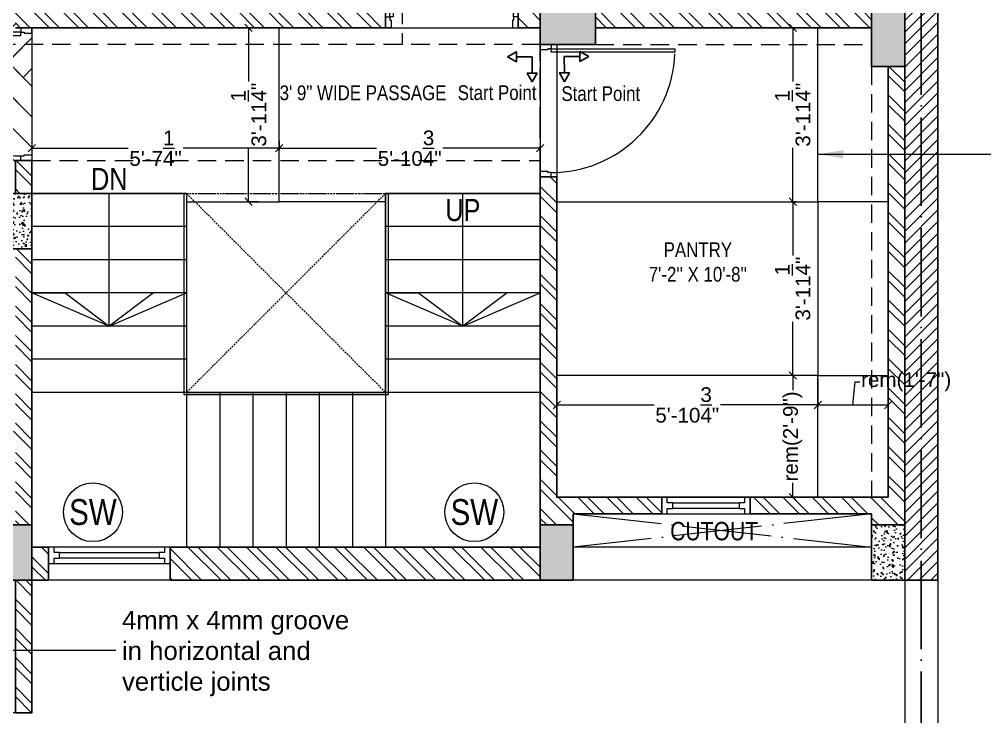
# Model space of a CAD drawing. Header units: millimetres. Extents: x 56222 to 3066687, y -650199 to -121287.
# Drawn here: x 152123.3 to 152385.4, y -179747.2 to -179557.8 of the extents above; entities that cross this region are included whole.
import ezdxf

# ---------------------------------------------------------------- set-up
doc = ezdxf.new("R2010")
doc.units = ezdxf.units.MM
doc.header["$MEASUREMENT"] = 0
doc.header["$PDMODE"] = 35
for name, pattern in [('ACAD_ISO02W100', [15, 12, -3]), ('ACAD_ISO04W100', [30, 24, -3, 0, -3]), ('DASHED', [0.75, 0.5, -0.25])]:
    doc.linetypes.add(name, pattern=pattern)
doc.layers.get('Defpoints').update_dxf_attribs({"color": 220})
doc.layers.add('AR DOOR', color=40, linetype='Continuous')
doc.layers.add('AR ELE-5', color=134, linetype='Continuous')
for name, color, linetype, lineweight in [('COLUMN', 1, 'Continuous', 30), ('dim05', 1, 'Continuous', 13), ('FIRST FLOOR', 7, 'Continuous', 9), ('FIRST FLOOR ( TEXT )', 7, 'Continuous', 9), ('FIRST FLOOR_( PLine )_', 251, 'Continuous', 30), ('FIRST FLOOR_( STAIR )', 251, 'Continuous', 9), ('GROUND FLOOR', 7, 'Continuous', 9), ('GROUND FLOOR  ( DIM )', 7, 'Continuous', 9), ('GROUND FLOOR  ( HATCH )', 251, 'Continuous', 9), ('Labelling', 1, 'Continuous', 25), ('wall', 7, 'Continuous', 30), ('X_PLOT', 1, 'Continuous', 9), ('XX~SLAB ( BEAM )~ ( DIM )', 7, 'Continuous', 9)]:
    doc.layers.add(name, color=color, linetype=linetype, lineweight=lineweight)
doc.layers.add('hatch', color=253, linetype='Continuous', lineweight=0, transparency=0.4)
doc.layers.add('XX~SLAB ( PLINE )', color=251, linetype='Continuous', plot=False)
doc.styles.add('Arial', font='arial.ttf')
doc.styles.add("Cn_BT_0'-0", font='swissc.ttf')
doc.styles.add('Cn_BT_7', font='swissc.ttf', dxfattribs={"height": 7})
doc.styles.add('Cn_BT_9 ( BOLD )', font='swisscb.ttf', dxfattribs={"height": 9})
doc.styles.add('KATHA', font='swissc.ttf')
doc.styles.get("Standard").update_dxf_attribs({"font": 'arial.ttf', "height": 6})
doc.dimstyles.new('Cn_BT_9 ( BOLD )', dxfattribs={"dimtxt": 9, "dimasz": 5, "dimexe": 1.5, "dimexo": 0, "dimgap": 0.09, "dimtad": 0, "dimzin": 3, "dimdsep": 46, "dimlunit": 4, "dimtxsty": 'Cn_BT_9 ( BOLD )', "dimblk": 'DOT', "dimcen": 0.09, "dimdle": 1.5, "dimclrd": 251, "dimclre": 251, "dimclrt": 5, "dimadec": 0, "dimazin": 0, "dimtfac": 0.75, "dimtofl": 0, "dimtmove": 0, "dimatfit": 3, "dimfxl": 0, "dimtolj": 1, "dimtzin": 0, "dimlwd": 15, "dimlwe": 15, "dimarcsym": 0})
doc.dimstyles.new('ISO-25', dxfattribs={"dimtxt": 2.5, "dimasz": 1, "dimexe": 0.5, "dimexo": 1, "dimtad": 0, "dimdec": 1, "dimlunit": 4, "dimtxsty": 'Standard', "dimblk": 'OBLIQUE', "dimcen": 2.5, "dimclrd": 1, "dimclre": 1, "dimclrt": 5, "dimadec": 0, "dimazin": 0, "dimtfac": 1, "dimtdec": 1, "dimtmove": 0, "dimatfit": 3, "dimfxl": 1, "dimlwd": -1, "dimarcsym": 0})
pattern_1 = [(50, (0, 0), (3.586300913, -0.313760675), [0.375, -4.125]), (355, (0, 0), (-0.69375667, 3.76096067), [0.3, -3.3]), (100.4514445, (0.299, -0.026), (2.892544234, 3.447199955), [0.31870096, -3.50571056]), (46.1842, (0, 1), (5.33620665, -0.8275964), [0.5625, -6.1875]), (96.6356355, (0.4447, 0.931), (4.67330973, 4.870593), [0.47805171, -5.2585688]), (351.184164, (0, 1), (4.67330973, 4.870593), [0.45, -4.95]), (21, (0.5, 0.75), (2.98453526, -2.013094453), [0.375, -4.125]), (326, (0.5, 0.75), (1.21657666, 3.625750225), [0.3, -3.3]), (71.4514447, (0.7487, 0.5822), (4.201111884, 1.612655764), [0.31870095, -3.50571056]), (37.5, (0, 0), (0.0607992766, 1.664469269), [0, -3.26, 0, -3.35, 0, -3.3125]), (7.5, (0, 0), (1.315347687, 1.97205856), [0, -1.91, 0, -3.185, 0, -1.2625]), (327.5, (-1.115, 0), (2.669112181, -0.112774359), [0, -1.25, 0, -3.9, 0, -5.175]), (317.5, (-1.615, 0), (2.915930847, 0.500524912), [0, -1.625, 0, -2.59, 0, -3.675])]

# ---------------------------------------------------------------- blocks, each defined once
blk = doc.blocks.new('*U18')
for points in [[(0, 0), (0, 1120), (-30, 1120), (-30, 0)], [(40, 0), (0, 0), (0, -30), (-10, -30), (-10, -100), (40, -100)], [(-1160, 0), (-1120, 0), (-1120, -30), (-1110, -30), (-1110, -100), (-1160, -100)]]:
    blk.add_lwpolyline(points, close=True)
at = {"layer": 'AR ELE-5', "linetype": 'ByBlock', "ltscale": 15}
blk.add_arc((1.6, -0.7), 1121.6, 92.37301, 179.96526, dxfattribs=at)
blk = doc.blocks.new('*U19')
for points in [[(-1160, 0), (-1120, 0), (-1120, 30), (-1110, 30), (-1110, 100), (-1160, 100)], [(40, 0), (0, 0), (0, 30), (-10, 30), (-10, 100), (40, 100)], [(0, 0), (0, -1120), (-30, -1120), (-30, 0)]]:
    blk.add_lwpolyline(points, close=True)
at = {"layer": 'AR ELE-5', "linetype": 'ByBlock', "ltscale": 15}
blk.add_arc((1.6, 0.7), 1121.6, 180.03474, 267.62699, dxfattribs=at)
blk = doc.blocks.new('sd d')
at = {"color": 5, "lineweight": 30}
for p, q in [((3321370.72, -510816.44, 0), (3321370.72, -510812.03, 0)), ((3321366.49, -510816.44, 0), (3321370.72, -510816.44, 0))]:
    blk.add_line(p, q, dxfattribs=at)
at = {"color": 5, "lineweight": 30, "elevation": 0}
for points in [[(3321370.72, -510812.03), (3321369.37, -510812.03), (3321370.72, -510809.6)], [(3321370.72, -510812.03), (3321372.06, -510812.03), (3321370.72, -510809.6)], [(3321366.49, -510816.44), (3321366.49, -510815.09), (3321364.06, -510816.44)], [(3321366.49, -510816.44), (3321366.49, -510817.78), (3321364.06, -510816.44)]]:
    blk.add_lwpolyline(points, dxfattribs=at)
blk = doc.blocks.new('_Oblique')
at = {"layer": 'wall', "color": 0, "lineweight": -2}
blk.add_line((-0.5, -0.5), (0.5, 0.5), dxfattribs=at)
blk = doc.blocks.new('*D208')
at = {"layer": 'Defpoints', "color": 0, "lineweight": 30, "transparency": 16777216}
for p in [(152269.19, -179654.59), (152340.05, -179654.59), (152340.05, -179662.57)]:
    blk.add_point(p, dxfattribs=at)
at = {"layer": 'dim05', "color": 1, "linetype": 'Continuous', "lineweight": -2, "transparency": 16777216}
for p, q in [((152269.19, -179655.59), (152269.19, -179663.07)), ((152340.05, -179655.59), (152340.05, -179663.07))]:
    blk.add_line(p, q, dxfattribs=at)
at = {"layer": 'dim05', "color": 1, "linetype": 'Continuous', "transparency": 16777216}
for p, q in [((152269.19, -179662.57), (152295.61, -179662.57)), ((152340.05, -179662.57), (152313.63, -179662.57))]:
    blk.add_line(p, q, dxfattribs=at)
at = {"layer": 'dim05', "color": 1, "transparency": 16777216, "xscale": 2, "yscale": 2, "zscale": 2, "rotation": 180}
blk.add_blockref('_Oblique', (152269.19, -179662.57), dxfattribs=at)
at = {"layer": 'dim05', "color": 1, "transparency": 16777216, "xscale": 2, "yscale": 2, "zscale": 2}
blk.add_blockref('_Oblique', (152340.05, -179662.57), dxfattribs=at)
at = {"layer": 'dim05', "color": 5, "lineweight": 25, "transparency": 16777216, "insert": (152304.62, -179662.57), "char_height": 4, "attachment_point": 5, "style": 'Arial'}
blk.add_mtext('5\'-10{\\H1x;\\S3/4;}"', dxfattribs=at)
blk = doc.blocks.new('*D209')
at = {"layer": 'Defpoints', "color": 0, "lineweight": 30, "transparency": 16777216}
for p in [(152333.26, -179654.59), (152337.32, -179654.59), (152337.32, -179687.63)]:
    blk.add_point(p, dxfattribs=at)
at = {"layer": 'dim05', "color": 1, "linetype": 'Continuous', "lineweight": -2, "transparency": 16777216}
for p, q in [((152336.32, -179654.59), (152332.76, -179654.59)), ((152336.32, -179687.63), (152332.76, -179687.63))]:
    blk.add_line(p, q, dxfattribs=at)
at = {"layer": 'dim05', "color": 1, "linetype": 'Continuous', "transparency": 16777216}
for p, q in [((152333.26, -179654.59), (152333.26, -179658.54)), ((152333.26, -179687.63), (152333.26, -179683.69))]:
    blk.add_line(p, q, dxfattribs=at)
at = {"layer": 'dim05', "color": 1, "transparency": 16777216, "xscale": 2, "yscale": 2, "zscale": 2}
for p, rotation in [((152333.26, -179654.59), 90), ((152333.26, -179687.63), 270)]:
    blk.add_blockref('_Oblique', p, dxfattribs=dict(at, rotation=rotation))
at = {"layer": 'dim05', "color": 5, "lineweight": 25, "transparency": 16777216, "insert": (152333.26, -179671.11), "char_height": 4, "attachment_point": 5, "rotation": 90, "style": 'Arial'}
blk.add_mtext('rem(2\'-9")', dxfattribs=at)
blk = doc.blocks.new('*D210')
at = {"layer": 'Defpoints', "color": 0, "lineweight": 30, "transparency": 16777216}
for p in [(152333.26, -179607.36), (152333.26, -179607.36), (152333.26, -179654.59)]:
    blk.add_point(p, dxfattribs=at)
at = {"layer": 'dim05', "color": 1, "linetype": 'Continuous', "transparency": 16777216}
for p, q in [((152333.26, -179607.36), (152333.26, -179621.97)), ((152333.26, -179654.59), (152333.26, -179639.99))]:
    blk.add_line(p, q, dxfattribs=at)
at = {"layer": 'dim05', "color": 1, "linetype": 'Continuous', "lineweight": -2, "transparency": 16777216}
for p, q in [((152334.26, -179607.36), (152333.76, -179607.36)), ((152334.26, -179654.59), (152333.76, -179654.59))]:
    blk.add_line(p, q, dxfattribs=at)
at = {"layer": 'dim05', "color": 1, "transparency": 16777216, "xscale": 2, "yscale": 2, "zscale": 2}
for p, rotation in [((152333.26, -179607.36), 90), ((152333.26, -179654.59), 270)]:
    blk.add_blockref('_Oblique', p, dxfattribs=dict(at, rotation=rotation))
at = {"layer": 'dim05', "color": 5, "lineweight": 25, "transparency": 16777216, "insert": (152333.26, -179630.98), "char_height": 4, "attachment_point": 5, "rotation": 90, "style": 'Arial'}
blk.add_mtext('3\'-11{\\H1x;\\S1/4;}"', dxfattribs=at)
blk = doc.blocks.new('*D211')
at = {"layer": 'Defpoints', "color": 0, "lineweight": 30, "transparency": 16777216}
for p in [(152333.27, -179560.13), (152334.41, -179560.13), (152334.76, -179607.36)]:
    blk.add_point(p, dxfattribs=at)
at = {"layer": 'dim05', "color": 1, "linetype": 'Continuous', "lineweight": -2, "transparency": 16777216}
for p, q in [((152333.41, -179560.13), (152332.77, -179560.13)), ((152333.76, -179607.36), (152332.77, -179607.36))]:
    blk.add_line(p, q, dxfattribs=at)
at = {"layer": 'dim05', "color": 1, "linetype": 'Continuous', "transparency": 16777216}
for p, q in [((152333.27, -179560.13), (152333.27, -179574.74)), ((152333.27, -179607.36), (152333.27, -179592.76))]:
    blk.add_line(p, q, dxfattribs=at)
at = {"layer": 'dim05', "color": 1, "transparency": 16777216, "xscale": 2, "yscale": 2, "zscale": 2}
for p, rotation in [((152333.27, -179560.13), 90), ((152333.27, -179607.36), 270)]:
    blk.add_blockref('_Oblique', p, dxfattribs=dict(at, rotation=rotation))
at = {"layer": 'dim05', "color": 5, "lineweight": 25, "transparency": 16777216, "insert": (152333.27, -179583.75), "char_height": 4, "attachment_point": 5, "rotation": 90, "style": 'Arial'}
blk.add_mtext('3\'-11{\\H1x;\\S1/4;}"', dxfattribs=at)
blk = doc.blocks.new('*D219')
at = {"layer": 'Defpoints', "color": 0, "lineweight": 30, "transparency": 16777216}
for p in [(152340.05, -179662.57), (152359.19, -179662.57), (152359.19, -179662.57)]:
    blk.add_point(p, dxfattribs=at)
at = {"layer": 'dim05', "color": 1, "linetype": 'Continuous', "transparency": 16777216}
for p, q in [((152349.62, -179662.57), (152350.24, -179656.28)), ((152350.24, -179656.28), (152351.49, -179656.28)), ((152340.05, -179662.57), (152359.19, -179662.57))]:
    blk.add_line(p, q, dxfattribs=at)
at = {"layer": 'dim05', "color": 1, "linetype": 'Continuous', "lineweight": -2, "transparency": 16777216}
for p, q in [((152340.05, -179661.57), (152340.05, -179662.07)), ((152359.19, -179661.57), (152359.19, -179662.07))]:
    blk.add_line(p, q, dxfattribs=at)
at = {"layer": 'dim05', "color": 1, "transparency": 16777216, "xscale": 2, "yscale": 2, "zscale": 2, "rotation": 180}
blk.add_blockref('_Oblique', (152340.05, -179662.57), dxfattribs=at)
at = {"layer": 'dim05', "color": 1, "transparency": 16777216, "xscale": 2, "yscale": 2, "zscale": 2}
blk.add_blockref('_Oblique', (152359.19, -179662.57), dxfattribs=at)
at = {"layer": 'dim05', "color": 5, "lineweight": 25, "transparency": 16777216, "insert": (152364.07, -179656.28), "char_height": 4, "attachment_point": 5, "style": 'Arial'}
blk.add_mtext('rem(1\'-7")', dxfattribs=at)
blk = doc.blocks.new('*D220')
at = {"layer": 'Defpoints', "color": 0, "lineweight": 30, "transparency": 16777216}
for p in [(152264.69, -179586.61), (152193.82, -179589.86), (152193.82, -179592.86)]:
    blk.add_point(p, dxfattribs=at)
at = {"layer": 'dim05', "color": 1, "linetype": 'Continuous', "lineweight": -2, "transparency": 16777216}
for p, q in [((152264.69, -179587.61), (152264.69, -179593.36)), ((152193.82, -179590.86), (152193.82, -179593.36))]:
    blk.add_line(p, q, dxfattribs=at)
at = {"layer": 'dim05', "color": 1, "linetype": 'Continuous', "transparency": 16777216}
for p, q in [((152193.82, -179592.86), (152220.24, -179592.86)), ((152264.69, -179592.86), (152238.27, -179592.86))]:
    blk.add_line(p, q, dxfattribs=at)
at = {"layer": 'dim05', "color": 1, "transparency": 16777216, "xscale": 2, "yscale": 2, "zscale": 2, "rotation": 180}
blk.add_blockref('_Oblique', (152193.82, -179592.86), dxfattribs=at)
at = {"layer": 'dim05', "color": 1, "transparency": 16777216, "xscale": 2, "yscale": 2, "zscale": 2}
blk.add_blockref('_Oblique', (152264.69, -179592.86), dxfattribs=at)
at = {"layer": 'dim05', "color": 5, "lineweight": 25, "transparency": 16777216, "insert": (152229.25, -179592.86), "char_height": 4, "attachment_point": 5, "style": 'Arial'}
blk.add_mtext('5\'-10{\\H1x;\\S3/4;}"', dxfattribs=at)
blk = doc.blocks.new('*D221')
at = {"layer": 'Defpoints', "color": 0, "lineweight": 30, "transparency": 16777216}
for p in [(152126.69, -179591.11), (152126.69, -179592.86), (152193.82, -179592.86)]:
    blk.add_point(p, dxfattribs=at)
at = {"layer": 'dim05', "color": 1, "linetype": 'Continuous', "lineweight": -2, "transparency": 16777216}
for p, q in [((152126.69, -179592.11), (152126.69, -179593.36)), ((152193.82, -179591.86), (152193.82, -179592.36))]:
    blk.add_line(p, q, dxfattribs=at)
at = {"layer": 'dim05', "color": 1, "linetype": 'Continuous', "transparency": 16777216}
for p, q in [((152126.69, -179592.86), (152152.8, -179592.86)), ((152193.82, -179592.86), (152167.71, -179592.86))]:
    blk.add_line(p, q, dxfattribs=at)
at = {"layer": 'dim05', "color": 1, "transparency": 16777216, "xscale": 2, "yscale": 2, "zscale": 2, "rotation": 180}
blk.add_blockref('_Oblique', (152126.69, -179592.86), dxfattribs=at)
at = {"layer": 'dim05', "color": 1, "transparency": 16777216, "xscale": 2, "yscale": 2, "zscale": 2}
blk.add_blockref('_Oblique', (152193.82, -179592.86), dxfattribs=at)
at = {"layer": 'dim05', "color": 5, "lineweight": 25, "transparency": 16777216, "insert": (152160.25, -179592.86), "char_height": 4, "attachment_point": 5, "style": 'Arial'}
blk.add_mtext('5\'-7{\\H1x;\\S1/4;}"', dxfattribs=at)
blk = doc.blocks.new('*D222')
at = {"layer": 'Defpoints', "color": 0, "lineweight": 30, "transparency": 16777216}
for p in [(152189.16, -179560.13), (152185.52, -179607.36), (152189.16, -179607.36)]:
    blk.add_point(p, dxfattribs=at)
at = {"layer": 'dim05', "color": 1, "linetype": 'Continuous', "lineweight": -2, "transparency": 16777216}
for p, q in [((152188.16, -179560.13), (152185.02, -179560.13)), ((152188.16, -179607.36), (152185.02, -179607.36))]:
    blk.add_line(p, q, dxfattribs=at)
at = {"layer": 'dim05', "color": 1, "linetype": 'Continuous', "transparency": 16777216}
for p, q in [((152185.52, -179560.13), (152185.52, -179574.74)), ((152185.52, -179607.36), (152185.52, -179592.76))]:
    blk.add_line(p, q, dxfattribs=at)
at = {"layer": 'dim05', "color": 1, "transparency": 16777216, "xscale": 2, "yscale": 2, "zscale": 2}
for p, rotation in [((152185.52, -179560.13), 90), ((152185.52, -179607.36), 270)]:
    blk.add_blockref('_Oblique', p, dxfattribs=dict(at, rotation=rotation))
at = {"layer": 'dim05', "color": 5, "lineweight": 25, "transparency": 16777216, "insert": (152185.52, -179583.75), "char_height": 4, "attachment_point": 5, "rotation": 90, "style": 'Arial'}
blk.add_mtext('3\'-11{\\H1x;\\S1/4;}"', dxfattribs=at)
blk = doc.blocks.new('_Dot')
at = {"color": 0, "linetype": 'ByBlock', "lineweight": -2}
blk.add_line((-0.5, 0), (-1, 0), dxfattribs=at)
at = {"color": 0, "linetype": 'ByBlock', "const_width": 0.5}
blk.add_lwpolyline([(-0.25, 0, 1), (0.25, 0, 1)], format="xyb", close=True, dxfattribs=at)

msp = doc.modelspace()

# ---------------------------------------------------------------- hatches: boundary and pattern name
at = {"layer": 'GROUND FLOOR  ( HATCH )'}
h = msp.add_hatch(dxfattribs=at)
h.set_pattern_fill('ANSI31', color=6, scale=18, style=0)
h.set_pattern_definition([(45, (35832.0018, -17096.9604), (-1.590990258, 1.590990258), [])])
h.paths.add_polyline_path([(152372.688, -179366.635), (152363.688, -179366.635), (152363.688, -179710.135), (152372.688, -179710.135)])
at = {"layer": 'hatch', "lineweight": 0, "true_color": 0x636466, "transparency": 33554610}
h = msp.add_hatch(dxfattribs=at)
h.set_pattern_fill('ANSI32', color=251, scale=15, angle=90, style=0)
h.paths.add_polyline_path([(151972.188, -179560.135), (151963.188, -179560.135), (151963.188, -179642.635), (151972.188, -179642.635)])
h.paths.add_polyline_path([(151972.188, -179483.635), (152060.188, -179483.635), (152060.188, -179481.135), (152060.188, -179479.135), (151963.188, -179479.135), (151963.188, -179483.635), (151963.188, -179545.135), (151972.188, -179545.135)])
h.paths.add_polyline_path([(152126.688, -179426.635), (152117.688, -179426.635), (152117.688, -179479.135), (152105.688, -179479.135), (152105.688, -179483.635), (152122.188, -179483.635), (152122.188, -179560.135), (152222.688, -179560.135), (152222.688, -179557.135), (152222.688, -179531.635), (152220.188, -179531.635), (152218.188, -179531.635), (152218.188, -179555.635), (152147.322, -179555.635), (152126.688, -179555.635), (152126.688, -179530.865), (152126.688, -179483.635), (152147.322, -179483.635), (152188.188, -179483.635), (152188.188, -179481.135), (152188.188, -179479.135), (152126.688, -179479.135)])
h.paths.add_polyline_path([(152222.688, -179426.635), (152218.188, -179426.635), (152218.188, -179501.635), (152222.688, -179501.635), (152222.688, -179461.175)])
h.paths.add_polyline_path([(152227.188, -179404.135), (152258.688, -179404.135), (152258.688, -179399.635), (152144.688, -179399.635), (152144.688, -179404.135), (152218.188, -179404.135), (152218.188, -179417.635), (152227.188, -179417.635)])
h.paths.add_polyline_path([(152126.688, -179399.635), (151963.188, -179399.635), (151963.188, -179417.635), (151972.188, -179417.635), (151972.188, -179404.135), (152117.688, -179404.135), (152117.688, -179417.635), (152126.688, -179417.635)])
h.paths.add_polyline_path([(151972.188, -179432.635), (151963.188, -179432.635), (151963.188, -179461.135), (151972.188, -179461.135)])
h.paths.add_polyline_path([(152363.688, -179399.635), (152318.688, -179399.635), (152318.688, -179404.135), (152354.688, -179404.135), (152354.688, -179413.945), (152354.688, -179417.635), (152363.688, -179417.635)])
h.paths.add_polyline_path([(152354.688, -179555.635), (152293.554, -179555.635), (152279.688, -179555.635), (152279.688, -179560.135), (152340.054, -179560.135), (152354.688, -179560.135)])
h.paths.add_polyline_path([(152264.688, -179555.635), (152258.688, -179555.635), (152258.688, -179560.135), (152264.688, -179560.135)])
h.paths.add_polyline_path([(152363.688, -179570.635), (152359.188, -179570.635), (152359.188, -179607.365), (152359.188, -179654.594), (152359.188, -179687.635), (152340.054, -179687.635), (152321.683, -179687.635), (152321.683, -179692.135), (152354.688, -179692.135), (152354.688, -179695.135), (152363.688, -179695.135)])
h.paths.add_polyline_path([(152350.751, -179659.908), (152377.223, -179659.908), (152377.223, -179651.665), (152350.751, -179651.665)], flags=9)
h = msp.add_hatch(dxfattribs=at)
h.set_pattern_fill('ANSI32', color=251, scale=15, angle=90, style=0)
h.paths.add_polyline_path([(152264.688, -179701.135), (152164.188, -179701.135), (152164.188, -179705.635), (152164.188, -179710.135), (152264.688, -179710.135)])
h.paths.add_polyline_path([(152131.188, -179701.135), (152126.688, -179701.135), (152126.688, -179710.135), (152131.188, -179710.135)])
h.paths.add_polyline_path([(152126.688, -179710.135), (152122.188, -179710.135), (152122.188, -179746.135), (152126.688, -179746.135)])
h.paths.add_polyline_path([(152126.688, -179620.135), (152122.188, -179620.135), (152122.188, -179669.107), (152122.188, -179669.635), (152101.188, -179669.635), (152101.188, -179674.135), (152122.188, -179674.135), (152122.188, -179695.135), (152126.688, -179695.135)])
h.paths.add_polyline_path([(151993.188, -179669.635), (151972.188, -179669.635), (151963.188, -179669.635), (151963.188, -179674.135), (151993.188, -179674.135)])
h.paths.add_polyline_path([(152269.188, -179654.594), (152269.188, -179607.365), (152269.188, -179600.635), (152264.688, -179600.635), (152264.688, -179607.365), (152264.688, -179695.135), (152273.688, -179695.135), (152273.688, -179692.135), (152297.683, -179692.135), (152297.683, -179687.635), (152269.188, -179687.635)])
h.paths.add_polyline_path([(152350.751, -179659.908), (152377.223, -179659.908), (152377.223, -179651.665), (152350.751, -179651.665)], flags=9)
h.paths.add_polyline_path([(152067.798, -179476.158), (152080.132, -179476.158), (152080.132, -179472.037), (152067.798, -179472.037)], flags=9)
h.paths.add_polyline_path([(152196.027, -179476.158), (152208.361, -179476.158), (152208.361, -179472.037), (152196.027, -179472.037)], flags=9)
h.paths.add_polyline_path([(152227.306, -179548.22), (152250.277, -179548.22), (152250.277, -179539.843), (152227.306, -179539.843)], flags=9)
h.paths.add_polyline_path([(152194.906, -179499.479), (152217.877, -179499.479), (152217.877, -179491.103), (152194.906, -179491.103)], flags=9)
h.paths.add_polyline_path([(152167.6, -179548.817), (152193.928, -179548.817), (152193.928, -179533.748), (152167.6, -179533.748)], flags=9)
h.paths.add_polyline_path([(152161.703, -179461.01), (152188.03, -179461.01), (152188.03, -179445.941), (152161.703, -179445.941)], flags=9)
h.paths.add_polyline_path([(152259.517, -179496.97), (152289.332, -179496.97), (152289.332, -179475.133), (152259.517, -179475.133)], flags=9)
h.paths.add_polyline_path([(152022.856, -179449.802), (152072.344, -179449.802), (152072.344, -179434.728), (152022.856, -179434.728)], flags=9)
h = msp.add_hatch(dxfattribs=at)
h.set_pattern_fill('AR-CONC', color=251, scale=0.5)
h.set_pattern_definition(pattern_1)
h.paths.add_polyline_path([(151972.188, -179695.135), (151963.188, -179695.135), (151963.188, -179710.135), (151972.188, -179710.135)])
h.paths.add_polyline_path([(152067.798, -179476.158), (152080.132, -179476.158), (152080.132, -179472.037), (152067.798, -179472.037)], flags=9)
h.paths.add_polyline_path([(152196.027, -179476.158), (152208.361, -179476.158), (152208.361, -179472.037), (152196.027, -179472.037)], flags=9)
h.paths.add_polyline_path([(152269.557, -179582.303), (152292.529, -179582.303), (152292.529, -179573.926), (152269.557, -179573.926)], flags=9)
h.paths.add_polyline_path([(152241.391, -179582.041), (152264.362, -179582.041), (152264.362, -179573.664), (152241.391, -179573.664)], flags=9)
h.paths.add_polyline_path([(152227.306, -179548.22), (152250.277, -179548.22), (152250.277, -179539.843), (152227.306, -179539.843)], flags=9)
h.paths.add_polyline_path([(152194.906, -179499.479), (152217.877, -179499.479), (152217.877, -179491.103), (152194.906, -179491.103)], flags=9)
h.paths.add_polyline_path([(152141.551, -179607.588), (152153.824, -179607.588), (152153.824, -179595.023), (152141.551, -179595.023)], flags=9)
h.paths.add_polyline_path([(152299.66, -179702.174), (152323.936, -179702.174), (152323.936, -179691.703), (152299.66, -179691.703)], flags=9)
h.paths.add_polyline_path([(152167.6, -179548.817), (152193.928, -179548.817), (152193.928, -179533.748), (152167.6, -179533.748)], flags=9)
h.paths.add_polyline_path([(152161.703, -179461.01), (152188.03, -179461.01), (152188.03, -179445.941), (152161.703, -179445.941)], flags=9)
h.paths.add_polyline_path([(152259.517, -179496.97), (152289.332, -179496.97), (152289.332, -179475.133), (152259.517, -179475.133)], flags=9)
h.paths.add_polyline_path([(152194.155, -179582.082), (152239.061, -179582.082), (152239.061, -179573.705), (152194.155, -179573.705)], flags=9)
h.paths.add_polyline_path([(152033.961, -179595.627), (152065.101, -179595.627), (152065.101, -179573.79), (152033.961, -179573.79)], flags=9)
h.paths.add_polyline_path([(152022.856, -179449.802), (152072.344, -179449.802), (152072.344, -179434.728), (152022.856, -179434.728)], flags=9)
h = msp.add_hatch(dxfattribs=at)
h.set_pattern_fill('AR-CONC', color=251, scale=0.5)
h.set_pattern_definition(pattern_1)
h.paths.add_polyline_path([(152126.688, -179701.135), (152126.688, -179695.135), (152117.688, -179695.135), (152117.688, -179710.135), (152126.688, -179710.135)])
h.paths.add_polyline_path([(152273.688, -179695.135), (152264.688, -179695.135), (152264.688, -179701.135), (152264.688, -179710.135), (152269.188, -179710.135), (152273.688, -179710.135)])
h.paths.add_polyline_path([(152067.798, -179476.158), (152080.132, -179476.158), (152080.132, -179472.037), (152067.798, -179472.037)], flags=9)
h.paths.add_polyline_path([(152196.027, -179476.158), (152208.361, -179476.158), (152208.361, -179472.037), (152196.027, -179472.037)], flags=9)
h.paths.add_polyline_path([(152269.557, -179582.303), (152292.529, -179582.303), (152292.529, -179573.926), (152269.557, -179573.926)], flags=9)
h.paths.add_polyline_path([(152241.391, -179582.041), (152264.362, -179582.041), (152264.362, -179573.664), (152241.391, -179573.664)], flags=9)
h.paths.add_polyline_path([(152227.306, -179548.22), (152250.277, -179548.22), (152250.277, -179539.843), (152227.306, -179539.843)], flags=9)
h.paths.add_polyline_path([(152194.906, -179499.479), (152217.877, -179499.479), (152217.877, -179491.103), (152194.906, -179491.103)], flags=9)
h.paths.add_polyline_path([(152141.551, -179607.588), (152153.824, -179607.588), (152153.824, -179595.023), (152141.551, -179595.023)], flags=9)
h.paths.add_polyline_path([(152299.66, -179702.174), (152323.936, -179702.174), (152323.936, -179691.703), (152299.66, -179691.703)], flags=9)
h.paths.add_polyline_path([(152167.6, -179548.817), (152193.928, -179548.817), (152193.928, -179533.748), (152167.6, -179533.748)], flags=9)
h.paths.add_polyline_path([(152161.703, -179461.01), (152188.03, -179461.01), (152188.03, -179445.941), (152161.703, -179445.941)], flags=9)
h.paths.add_polyline_path([(152259.517, -179496.97), (152289.332, -179496.97), (152289.332, -179475.133), (152259.517, -179475.133)], flags=9)
h.paths.add_polyline_path([(152194.155, -179582.082), (152239.061, -179582.082), (152239.061, -179573.705), (152194.155, -179573.705)], flags=9)
h.paths.add_polyline_path([(152033.961, -179595.627), (152065.101, -179595.627), (152065.101, -179573.79), (152033.961, -179573.79)], flags=9)
h.paths.add_polyline_path([(152022.856, -179449.802), (152072.344, -179449.802), (152072.344, -179434.728), (152022.856, -179434.728)], flags=9)
h = msp.add_hatch(dxfattribs=at)
h.set_pattern_fill('AR-CONC', color=251, scale=0.5)
h.set_pattern_definition(pattern_1)
h.paths.add_polyline_path([(152279.688, -179555.635), (152264.688, -179555.635), (152264.688, -179560.135), (152264.688, -179564.635), (152267.688, -179564.635), (152269.188, -179564.635), (152279.688, -179564.635)])
h.paths.add_polyline_path([(152363.688, -179555.635), (152354.688, -179555.635), (152354.688, -179570.635), (152363.688, -179570.635)])
h = msp.add_hatch(dxfattribs=at)
h.set_pattern_fill('ANSI32', color=251, scale=15, angle=90, style=0)
h.paths.add_polyline_path([(152126.688, -179596.135), (152123.688, -179596.135), (152122.188, -179596.135), (152122.188, -179605.135), (152126.688, -179605.135)])
h = msp.add_hatch(dxfattribs=at)
h.set_pattern_fill('AR-CONC', color=251, scale=0.5)
h.set_pattern_definition(pattern_1)
h.paths.add_polyline_path([(152126.688, -179605.135), (152117.853, -179605.135), (152117.688, -179605.3), (152117.688, -179620.135), (152126.688, -179620.135)])
h = msp.add_hatch(dxfattribs=at)
h.set_pattern_fill('AR-CONC', color=251, scale=0.5)
h.set_pattern_definition(pattern_1)
h.paths.add_polyline_path([(152363.688, -179695.135), (152354.688, -179695.135), (152354.688, -179710.135), (152363.688, -179710.135)])

# ---------------------------------------------------------------- linework, layer by layer
at = {"layer": 'COLUMN'}
for points in [[(152279.688, -179555.635), (152279.688, -179564.635), (152264.688, -179564.635), (152264.688, -179555.635)], [(152354.688, -179555.635), (152363.688, -179555.635), (152363.688, -179570.635), (152354.688, -179570.635)], [(152117.688, -179605.135), (152126.688, -179605.135), (152126.688, -179620.135), (152117.688, -179620.135)], [(152117.688, -179695.135), (152126.688, -179695.135), (152126.688, -179710.135), (152117.688, -179710.135)], [(152264.688, -179695.135), (152273.688, -179695.135), (152273.688, -179710.135), (152264.688, -179710.135)], [(152354.688, -179695.135), (152363.688, -179695.135), (152363.688, -179710.135), (152354.688, -179710.135)]]:
    msp.add_lwpolyline(points, close=True, dxfattribs=at)
at = {"layer": 'FIRST FLOOR'}
for p, q in [((152363.688, -179399.635), (152363.688, -179710.135)), ((152222.688, -179560.135), (152222.688, -179531.635)), ((152264.688, -179555.635), (152264.688, -179560.135)), ((152122.188, -179560.135), (152222.688, -179560.135)), ((152279.688, -179560.135), (152354.688, -179560.135)), ((152354.688, -179560.135), (152354.688, -179570.635)), ((152126.688, -179734.135), (152126.688, -179596.135)), ((152264.688, -179600.635), (152269.188, -179600.635)), ((152264.688, -179602.135), (152264.688, -179710.135)), ((152269.188, -179602.135), (152269.188, -179687.635)), ((152126.688, -179620.135), (152122.188, -179620.135)), ((152269.188, -179687.635), (152359.188, -179687.635)), ((152297.683, -179692.135), (152297.683, -179687.635)), ((152297.683, -179692.135), (152297.683, -179687.635)), ((152321.683, -179687.635), (152321.683, -179692.135)), ((152297.683, -179692.135), (152354.688, -179692.135)), ((152354.688, -179692.135), (152354.688, -179710.135)), ((152264.688, -179701.135), (152126.688, -179701.135)), ((152164.188, -179701.135), (152164.188, -179710.135)), ((152354.688, -179701.135), (152273.688, -179701.135)), ((152363.688, -179710.135), (152117.688, -179710.135))]:
    msp.add_line(p, q, dxfattribs=at)
at = {"layer": 'FIRST FLOOR', "linetype": 'ACAD_ISO02W100', "ltscale": 0.7}
msp.add_lwpolyline([(152269.188, -179600.635), (152264.688, -179600.635), (152264.688, -179564.635), (152269.188, -179564.635)], close=True, dxfattribs=at)
at = {"layer": 'FIRST FLOOR_( PLine )_'}
for p, q in [((152222.688, -179560.135), (152222.688, -179531.635)), ((152122.188, -179560.135), (152222.688, -179560.135))]:
    msp.add_line(p, q, dxfattribs=at)
for points in [[(152359.188, -179687.635), (152321.683, -179687.635), (152321.683, -179692.135), (152354.688, -179692.135), (152354.688, -179710.135), (152363.688, -179710.135), (152363.688, -179399.635), (152318.688, -179399.635), (152318.688, -179404.135), (152354.688, -179404.135), (152354.688, -179417.635)], [(152354.688, -179555.635), (152264.688, -179555.635), (152264.688, -179560.135)], [(152279.688, -179560.135), (152354.688, -179560.135), (152354.688, -179570.635)], [(152359.188, -179570.635), (152359.188, -179687.635)], [(152122.188, -179710.135), (152122.188, -179746.135), (152126.688, -179746.135), (152126.688, -179596.135), (152122.188, -179596.135), (152122.188, -179605.135)]]:
    msp.add_lwpolyline(points, dxfattribs=at)
for points in [[(152258.688, -179560.135), (152264.688, -179560.135), (152264.688, -179555.635), (152258.688, -179555.635)], [(152269.188, -179600.635), (152264.688, -179600.635), (152264.688, -179710.135), (152269.188, -179710.135), (152273.688, -179710.135), (152273.688, -179692.135), (152297.683, -179692.135), (152297.683, -179687.635), (152269.188, -179687.635)], [(152126.688, -179701.135), (152131.188, -179701.135), (152131.188, -179710.135), (152126.688, -179710.135)], [(152264.688, -179701.135), (152164.188, -179701.135), (152164.188, -179705.635), (152164.188, -179710.135), (152264.688, -179710.135)]]:
    msp.add_lwpolyline(points, close=True, dxfattribs=at)
at = {"layer": 'FIRST FLOOR_( STAIR )'}
for p, q in [((152168.688, -179605.135), (152126.688, -179605.135)), ((152168.688, -179605.135), (152168.688, -179701.135)), ((152264.688, -179605.135), (152222.688, -179605.135)), ((152222.688, -179605.135), (152222.688, -179701.135)), ((152168.688, -179614.135), (152126.688, -179614.135)), ((152264.688, -179614.135), (152222.688, -179614.135)), ((152168.688, -179623.135), (152126.688, -179623.135)), ((152264.688, -179623.135), (152222.688, -179623.135)), ((152168.688, -179632.135), (152126.688, -179632.135)), ((152264.688, -179632.135), (152222.688, -179632.135)), ((152168.688, -179641.135), (152126.688, -179641.135)), ((152264.688, -179641.135), (152222.688, -179641.135)), ((152168.688, -179650.135), (152126.688, -179650.135)), ((152264.688, -179650.135), (152222.688, -179650.135)), ((152264.688, -179659.135), (152126.688, -179659.135)), ((152177.688, -179659.135), (152177.688, -179701.135)), ((152186.688, -179659.135), (152186.688, -179701.135)), ((152195.688, -179659.135), (152195.688, -179701.135)), ((152204.688, -179659.135), (152204.688, -179701.135)), ((152213.688, -179659.135), (152213.688, -179701.135))]:
    msp.add_line(p, q, dxfattribs=at)
for points in [[(152147.688, -179641.135), (152168.688, -179632.135), (152159.688, -179632.135), (152147.688, -179641.135), (152126.688, -179632.135), (152135.688, -179632.135), (152147.688, -179641.135), (152147.688, -179605.135)], [(152243.688, -179641.135), (152264.688, -179632.135), (152255.688, -179632.135), (152243.688, -179641.135), (152222.688, -179632.135), (152231.688, -179632.135), (152243.688, -179641.135), (152243.688, -179605.135)]]:
    msp.add_lwpolyline(points, dxfattribs=at)
msp.add_lwpolyline([(152167.988, -179605.135), (152168.688, -179605.135), (152168.688, -179659.135), (152222.688, -179659.135), (152222.688, -179605.135), (152223.388, -179605.135), (152223.388, -179659.835), (152167.988, -179659.835), (152167.988, -179605.135)], close=True, dxfattribs=at)
at = {"layer": 'GROUND FLOOR', "color": 1, "linetype": 'ACAD_ISO04W100'}
for p, q in [((152368.188, -179343.658), (152368.188, -179710.135)), ((152273.688, -179692.135), (152354.688, -179701.135)), ((152354.688, -179692.135), (152273.688, -179701.135))]:
    msp.add_line(p, q, dxfattribs=at)
at = {"layer": 'GROUND FLOOR'}
for p, q in [((152363.688, -179344.586), (152363.688, -179866.697)), ((152372.688, -179344.493), (152372.688, -179867.004)), ((152363.688, -179710.135), (152363.688, -179866.697))]:
    msp.add_line(p, q, dxfattribs=at)
at = {"layer": 'GROUND FLOOR', "color": 6, "lineweight": 30}
msp.add_lwpolyline([(152372.688, -179366.635), (152363.688, -179366.635), (152363.688, -179710.135), (152372.688, -179710.135)], close=True, dxfattribs=at)
at = {"layer": 'GROUND FLOOR'}
msp.add_lwpolyline([(152168.688, -179605.135), (152168.688, -179659.135), (152222.688, -179659.135), (152222.688, -179605.135)], dxfattribs=at)
at = {"layer": 'GROUND FLOOR  ( DIM )', "color": 5}
for centre in [(152143.241, -179691.683), (152246.822, -179691.683)]:
    msp.add_circle(centre, 8, dxfattribs=at)
at = {"layer": 'Labelling', "color": 251, "linetype": 'DASHED', "lineweight": 0, "ltscale": 10, "true_color": 0x636466}
for p, q in [((152227.188, -179426.635), (152227.188, -179564.635)), ((152264.688, -179564.635), (152117.688, -179564.635)), ((152279.688, -179564.635), (152354.688, -179564.635)), ((152354.688, -179570.635), (152354.688, -179687.635)), ((152126.688, -179596.135), (152264.688, -179596.135)), ((152126.688, -179605.135), (152264.688, -179605.135))]:
    msp.add_line(p, q, dxfattribs=at)
at = {"layer": 'X_PLOT', "linetype": 'ACAD_ISO04W100', "lineweight": 30}
msp.add_line((152368.188, -179343.658), (152368.188, -179867.158), dxfattribs=at)
at = {"layer": 'XX~SLAB ( BEAM )~ ( DIM )', "color": 244, "lineweight": 0, "true_color": 0x991b1e}
for points in [[(152126.688, -179562.882), (152115.974, -179573.595), (152111.802, -179569.424), (152122.188, -179559.038)], [(152168.688, -179607.365), (152193.822, -179607.365), (152193.822, -179560.135), (152126.688, -179560.135), (152126.688, -179607.365)], [(152222.688, -179607.365), (152193.822, -179607.365), (152193.822, -179560.135), (152264.688, -179560.135), (152264.688, -179607.365)], [(152269.188, -179564.635), (152269.188, -179607.365), (152340.054, -179607.365), (152340.054, -179560.135), (152279.688, -179560.135)], [(152359.188, -179570.635), (152359.188, -179607.365), (152340.054, -179607.365), (152340.054, -179560.135), (152354.688, -179560.135)], [(152126.688, -179571.226), (152124.318, -179573.595), (152120.146, -179569.424), (152126.688, -179562.882)], [(152126.688, -179592.653), (152103.458, -179569.424), (152099.286, -179573.595), (152122.188, -179596.497)], [(152126.688, -179584.309), (152111.802, -179569.424), (152107.63, -179573.595), (152126.688, -179592.653)], [(152126.688, -179575.965), (152120.146, -179569.424), (152115.974, -179573.595), (152126.688, -179584.309)], [(152126.688, -179571.226), (152124.318, -179573.595), (152126.688, -179575.965)]]:
    msp.add_lwpolyline(points, dxfattribs=at)
for points in [[(152269.188, -179654.594), (152269.188, -179607.365), (152340.054, -179607.365), (152340.054, -179654.594)], [(152359.188, -179654.594), (152359.188, -179607.365), (152340.054, -179607.365), (152340.054, -179654.594)], [(152269.188, -179654.594), (152269.188, -179687.635), (152340.054, -179687.635), (152340.054, -179654.594)], [(152359.188, -179654.594), (152359.188, -179687.635), (152340.054, -179687.635), (152340.054, -179654.594)]]:
    msp.add_lwpolyline(points, close=True, dxfattribs=at)
at = {"layer": 'XX~SLAB ( PLINE )', "color": 159, "linetype": 'DASHED', "true_color": 0x22346e}
for p, q in [((152168.688, -179605.135), (152222.688, -179605.135)), ((152222.688, -179605.135), (152168.688, -179659.135)), ((152168.688, -179605.135), (152222.688, -179659.135))]:
    msp.add_line(p, q, dxfattribs=at)
at = {"layer": 'XX~SLAB ( PLINE )'}
for points in [[(151958.688, -179399.635), (152363.688, -179399.635), (152363.688, -179710.135), (152354.688, -179710.135), (152334.883, -179710.135), (152294.546, -179710.135), (152269.188, -179710.135), (152126.688, -179710.135), (152126.688, -179746.135), (151958.688, -179746.135)], [(152126.688, -179605.135), (152168.688, -179605.135), (152168.688, -179659.135), (152222.688, -179659.135), (152222.688, -179605.135), (152264.688, -179605.135), (152264.688, -179701.135), (152126.688, -179701.135)], [(152321.683, -179687.635), (152320.183, -179687.635), (152320.183, -179689.135), (152318.683, -179689.135), (152318.683, -179690.635), (152300.683, -179690.635), (152300.683, -179689.135), (152299.183, -179689.135), (152299.183, -179687.635), (152297.683, -179687.635), (152297.683, -179692.135), (152299.183, -179692.135), (152299.183, -179690.635), (152300.683, -179690.635), (152300.683, -179689.135), (152318.683, -179689.135), (152318.683, -179690.635), (152320.183, -179690.635), (152320.183, -179692.135), (152321.683, -179692.135), (152321.683, -179687.635), (152297.683, -179687.635), (152297.683, -179692.135), (152321.683, -179692.135)], [(152164.188, -179701.135), (152162.688, -179701.135), (152162.688, -179702.635), (152161.188, -179702.635), (152161.188, -179704.135), (152134.188, -179704.135), (152134.188, -179702.635), (152132.688, -179702.635), (152132.688, -179701.135), (152131.188, -179701.135), (152131.188, -179705.635), (152132.688, -179705.635), (152132.688, -179704.135), (152134.188, -179704.135), (152134.188, -179702.635), (152161.188, -179702.635), (152161.188, -179704.135), (152162.688, -179704.135), (152162.688, -179705.635), (152164.188, -179705.635), (152164.188, -179701.135), (152131.188, -179701.135), (152131.188, -179705.635), (152164.188, -179705.635)]]:
    msp.add_lwpolyline(points, close=True, dxfattribs=at)

# ---------------------------------------------------------------- block references
at = {"color": 1, "lineweight": 35, "xscale": -1, "rotation": 180}
msp.add_blockref('sd d', (-3169108.204, -690384.451, 0.004), dxfattribs=at)
at = {"color": 1, "lineweight": 35, "rotation": 180.4639088464349}
msp.add_blockref('sd d', (3477668.981, -663475.701, 0.004), dxfattribs=at)
at = {"layer": 'AR DOOR', "linetype": 'ByBlock', "lineweight": -2, "extrusion": (0, 0, -1), "xscale": -0.02999999999996949, "yscale": 0.02999999999996949, "zscale": -0.02999999999996949}
for name, p, rotation in [('*U19', (-152223.888, -179557.135), 180), ('*U18', (-152123.688, -179561.335), 270), ('*U19', (-152267.688, -179565.835), 270)]:
    msp.add_blockref(name, p, dxfattribs=dict(at, rotation=rotation))

# ---------------------------------------------------------------- texts
at = {"layer": 'FIRST FLOOR ( TEXT )', "attachment_point": 5, "style": 'KATHA'}
for s, insert, char_height in [('3\' 9" WIDE PASSAGE', (152216.589, -179577.827), 4), ('DN', (152147.688, -179601.206), 6), ('UP', (152243.688, -179609.672), 6), ("PANTRY\\P7'-2'' X 10'-8''", (152307.512, -179623.763), 4)]:
    msp.add_mtext(s, dxfattribs=dict(at, insert=insert, char_height=char_height))
at = {"layer": 'FIRST FLOOR ( TEXT )', "color": 5, "char_height": 4, "attachment_point": 5, "style": 'KATHA'}
for insert in [(152252.996, -179577.784), (152281.163, -179578.045)]:
    msp.add_mtext('Start Point', dxfattribs=dict(at, insert=insert))
at = {"layer": 'FIRST FLOOR ( TEXT )', "color": 1, "insert": (152311.925, -179696.856), "char_height": 5, "attachment_point": 5, "style": "Cn_BT_0'-0"}
msp.add_mtext('CUTOUT', dxfattribs=at)
at = {"layer": 'GROUND FLOOR  ( DIM )', "color": 5, "char_height": 7, "attachment_point": 5, "style": 'Cn_BT_7'}
for insert in [(152143.241, -179691.683), (152246.822, -179691.683)]:
    msp.add_mtext('SW', dxfattribs=dict(at, insert=insert))
at = {"layer": 'XX~SLAB ( BEAM )~ ( DIM )', "color": 240, "lineweight": 25, "true_color": 0xed1f24, "insert": (152215.919, -179718.478), "char_height": 5, "width": 64.78671, "attachment_point": 3}
msp.add_mtext('\\pxql;4mm x 4mm groove in horizontal and verticle joints', dxfattribs=at)

# ---------------------------------------------------------------- dimensions: what is measured, and where the dimension line sits
at = {"layer": 'dim05', "color": 27, "lineweight": 25, "true_color": 0x7d5120}
for base, p1, p2, picture, middle in [((152185.515, -179607.365), (152189.156, -179560.135), (152189.156, -179607.365), '*D222', (152185.515, -179583.75)), ((152333.268, -179560.135), (152334.758, -179607.365), (152334.41, -179560.135), '*D211', (152333.268, -179583.75)), ((152333.263, -179607.365), (152333.263, -179654.594), (152333.263, -179607.365), '*D210', (152333.263, -179630.979))]:
    dim = msp.add_linear_dim(base=base, p1=p1, p2=p2, angle=90, dimstyle='ISO-25', override={"dimtxt": 4, "dimasz": 2, "dimdec": 2, "dimtxsty": 'Arial'}, dxfattribs=at)
    dim.commit()
    dim.dimension.update_dxf_attribs({"geometry": picture, "text_midpoint": middle})
for base, p1, p2, picture, middle in [((152193.822, -179592.855), (152264.688, -179586.61), (152193.822, -179589.859), '*D220', (152229.255, -179592.855)), ((152126.688, -179592.855), (152193.822, -179592.855), (152126.688, -179591.108), '*D221', (152160.255, -179592.855)), ((152340.054, -179662.569), (152269.188, -179654.594), (152340.054, -179654.594), '*D208', (152304.621, -179662.569))]:
    dim = msp.add_linear_dim(base=base, p1=p1, p2=p2, dimstyle='ISO-25', override={"dimtxt": 4, "dimasz": 2, "dimdec": 2, "dimtxsty": 'Arial'}, dxfattribs=at)
    dim.commit()
    dim.dimension.update_dxf_attribs({"geometry": picture, "text_midpoint": middle})
dim = msp.add_linear_dim(base=(152333.258, -179654.594), p1=(152337.325, -179687.635), p2=(152337.325, -179654.594), angle=90, text='rem(<>)', dimstyle='ISO-25', override={"dimtxt": 4, "dimasz": 2, "dimdec": 2, "dimtxsty": 'Arial'}, dxfattribs=at)
dim.commit()
dim.dimension.update_dxf_attribs({"geometry": '*D209', "text_midpoint": (152333.258, -179671.115)})
dim = msp.add_linear_dim(base=(152359.188, -179662.569), p1=(152340.054, -179662.569), p2=(152359.188, -179662.569), text='rem(<>)', dimstyle='ISO-25', override={"dimtxt": 4, "dimasz": 2, "dimdec": 0, "dimtxsty": 'Arial', "dimtmove": 1}, dxfattribs=at)
dim.commit()
dim.dimension.update_dxf_attribs({"geometry": '*D219', "text_midpoint": (152352.114, -179656.278), "dimtype": 160})

# ---------------------------------------------------------------- leaders
at = {"layer": 'dim05', "color": 10, "lineweight": 30, "path_type": 1}
for points in [[(152340.054, -179594.489), (152396.687, -179594.489)], [(152092.864, -179729.179), (152149.498, -179729.179)]]:
    msp.add_leader(points, dimstyle='Cn_BT_9 ( BOLD )', override={"dimasz": 7, "dimclrd": 10}, dxfattribs=at)

doc.saveas('drawing.dxf')
